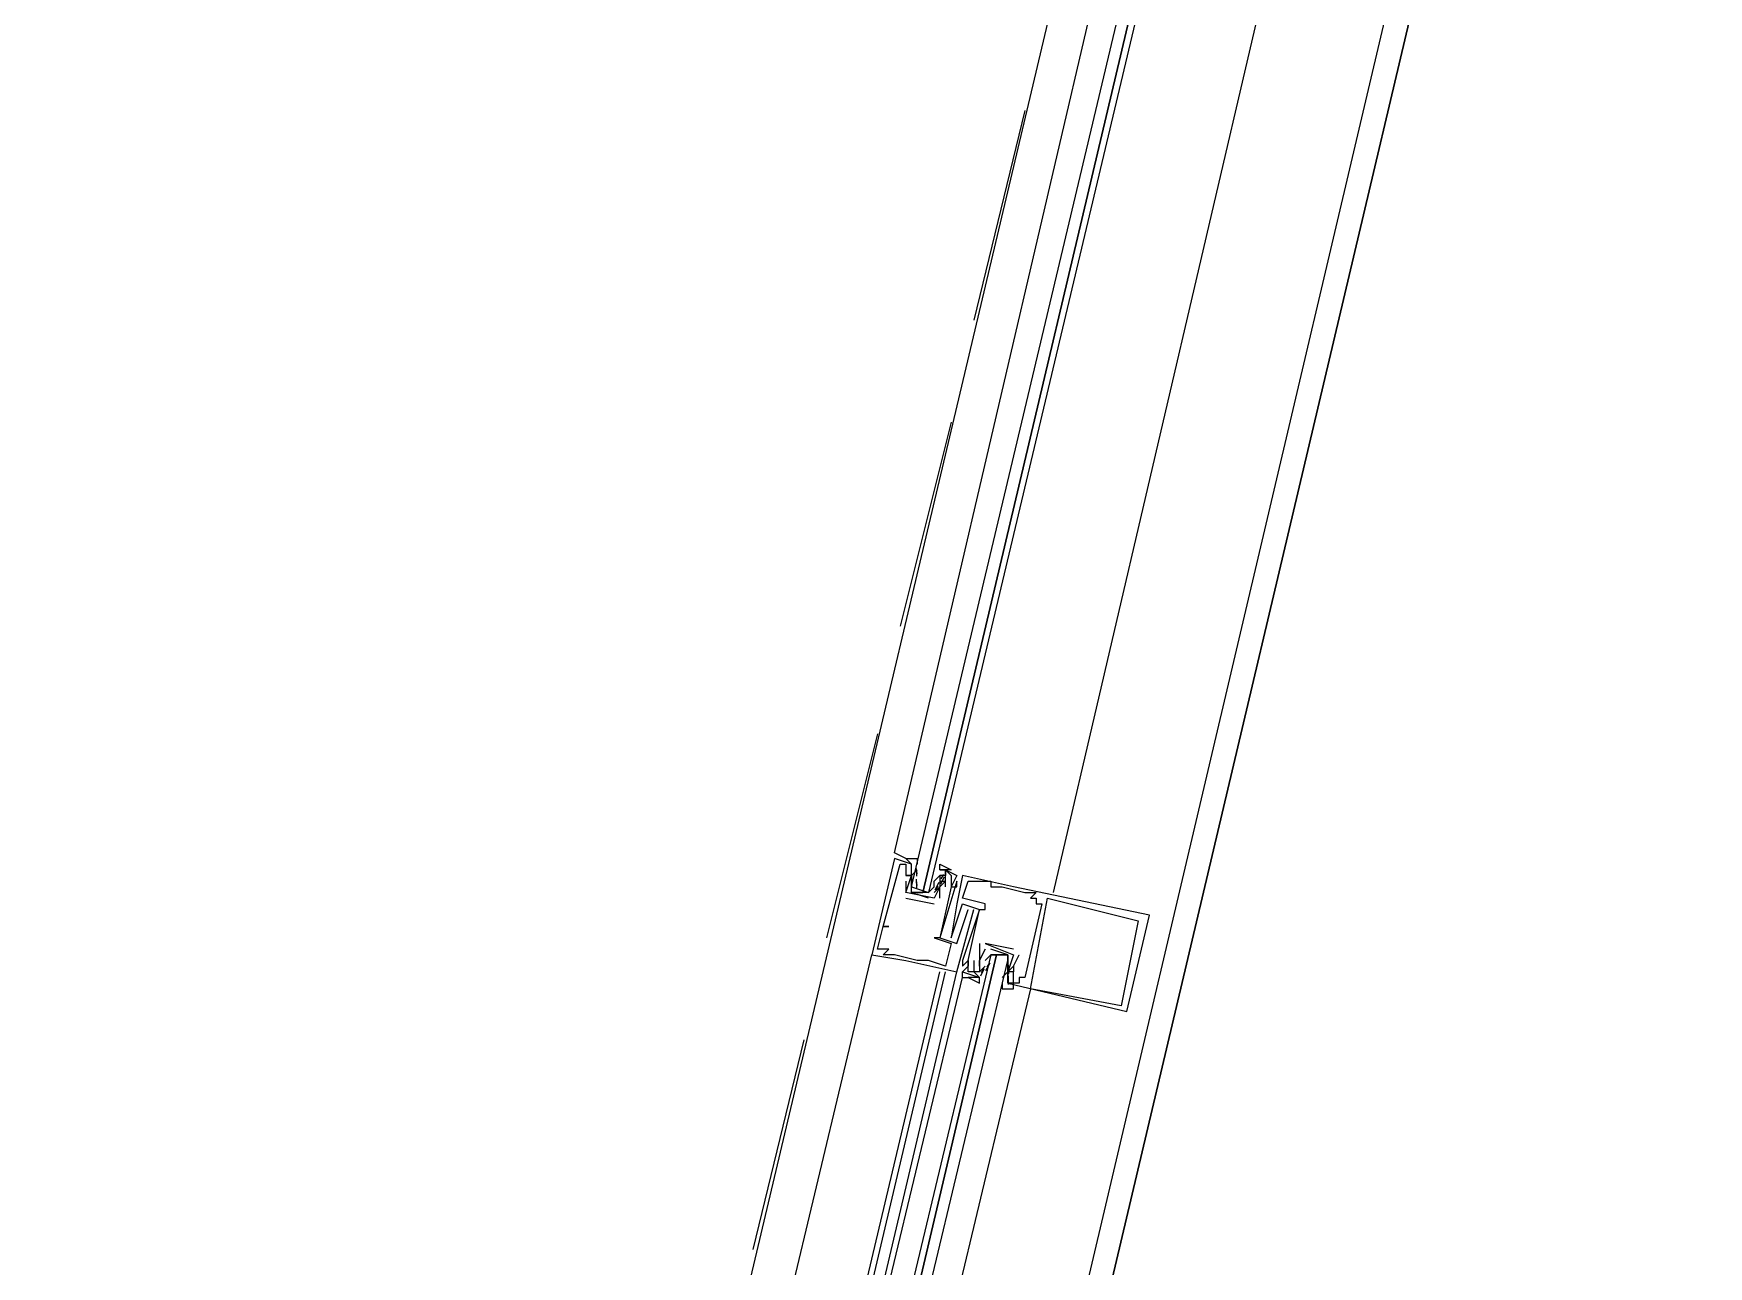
# Model space of a CAD drawing. Header units: feet. Extents: x -84 to 198, y -22 to 181.
# Drawn here: x 105.281 to 109.222, y 34.858 to 37.759 of the extents above; entities that cross this region are included whole.
import ezdxf

# ---------------------------------------------------------------- set-up
doc = ezdxf.new("R2010")
doc.units = ezdxf.units.FT
doc.layers.add('A-LINEA', color=7, linetype='CONTINUOUS')

msp = doc.modelspace()

# ---------------------------------------------------------------- linework, layer by layer
at = {"layer": 'A-LINEA'}
for p, q in [((109.12, 40.3378), (105.52, 25.0978)), ((108.24, 40.2044), (106.08, 31.0844)), ((108.9867, 40.0311), (106.84, 30.9111)), ((107.6133, 37.5778), (107.4933, 37.0844)), ((107.44, 36.8444), (107.32, 36.3644)), ((107.2667, 36.1111), (107.1467, 35.6311)), ((107.3467, 35.8044), (107.3067, 35.8178)), ((107.3067, 35.8178), (107.3067, 35.8178)), ((107.32, 35.8044), (107.32, 35.8044)), ((107.3333, 35.8044), (107.3333, 35.8044)), ((107.3467, 35.8044), (107.3467, 35.8044)), ((107.3467, 35.7911), (107.3467, 35.7911)), ((107.36, 35.7911), (107.3467, 35.7778)), ((107.3599, 35.7813), (107.3588, 35.7932)), ((107.3592, 35.776), (107.3589, 35.7943)), ((107.36, 35.7911), (107.36, 35.7911)), ((107.4133, 35.7911), (107.4133, 35.7911)), ((107.4267, 35.7911), (107.4267, 35.7911)), ((107.4267, 35.7911), (107.4267, 35.7911)), ((107.3333, 35.7778), (107.3333, 35.7778)), ((107.3333, 35.7778), (107.3333, 35.7778)), ((107.3333, 35.7644), (107.3333, 35.7644)), ((107.3467, 35.7778), (107.3467, 35.7778)), ((107.3467, 35.7778), (107.3467, 35.7778)), ((107.3467, 35.7644), (107.3467, 35.7644)), ((107.3591, 35.7489), (107.3586, 35.7692)), ((107.3599, 35.7546), (107.3588, 35.7665)), ((107.36, 35.7778), (107.36, 35.7778)), ((107.4, 35.7644), (107.4133, 35.7778)), ((107.4, 35.7644), (107.4, 35.7644)), ((107.4, 35.7511), (107.4, 35.7511)), ((107.4114, 35.7616), (107.4017, 35.7436)), ((107.4085, 35.7533), (107.4023, 35.7432)), ((107.4133, 35.7778), (107.4133, 35.7778)), ((107.4133, 35.7644), (107.4133, 35.7644)), ((107.4133, 35.7511), (107.4133, 35.7511)), ((107.4133, 35.7511), (107.4133, 35.7511)), ((107.4236, 35.7737), (107.4152, 35.7575)), ((107.4218, 35.78), (107.4156, 35.7698)), ((107.4267, 35.7644), (107.4267, 35.7644)), ((107.4267, 35.7511), (107.4267, 35.7511)), ((107.44, 35.7778), (107.44, 35.7778)), ((107.44, 35.7511), (107.44, 35.7511)), ((107.44, 35.7511), (107.44, 35.7511)), ((107.4533, 35.7778), (107.4533, 35.7778)), ((107.4533, 35.7644), (107.4533, 35.7644)), ((107.4533, 35.7511), (107.4533, 35.7511)), ((107.4667, 35.7778), (107.4667, 35.7778)), ((107.48, 35.7644), (107.48, 35.7644)), ((107.5333, 35.7644), (107.5333, 35.7644)), ((107.5333, 35.7511), (107.5333, 35.7511)), ((107.56, 35.7511), (107.56, 35.7511)), ((107.5867, 35.7511), (107.5867, 35.7511)), ((107.3333, 35.7378), (107.3333, 35.7378)), ((107.3333, 35.7378), (107.3333, 35.7378)), ((107.3333, 35.7244), (107.4, 35.7111)), ((107.3333, 35.7244), (107.3333, 35.7244)), ((107.3867, 35.7244), (107.3467, 35.7378)), ((107.36, 35.7378), (107.3733, 35.7378)), ((107.3867, 35.7378), (107.3867, 35.7378)), ((107.4, 35.7244), (107.4, 35.7244)), ((107.4, 35.7244), (107.4, 35.7244)), ((107.4, 35.7111), (107.4, 35.7111)), ((107.4133, 35.7244), (107.4133, 35.7244)), ((107.4533, 35.7111), (107.4533, 35.7111)), ((107.4667, 35.7244), (107.4667, 35.7244)), ((107.4667, 35.7111), (107.4667, 35.7111)), ((107.52, 35.7111), (107.52, 35.7111)), ((107.6133, 35.7378), (107.6133, 35.7378)), ((107.6267, 35.7244), (107.6267, 35.7244)), ((107.64, 35.7378), (107.64, 35.7378)), ((107.64, 35.7244), (107.64, 35.7244)), ((107.64, 35.7111), (107.64, 35.7111)), ((107.6533, 35.7111), (107.6533, 35.7111)), ((107.6667, 35.7244), (107.6667, 35.7244)), ((107.48, 35.6978), (107.48, 35.6978)), ((107.4933, 35.6978), (107.4933, 35.6978)), ((107.5067, 35.6978), (107.5067, 35.6978)), ((107.5067, 35.6978), (107.5067, 35.6978)), ((107.52, 35.6978), (107.52, 35.6978)), ((107.88, 35.6711), (107.88, 35.6711)), ((107.9067, 35.6844), (107.9067, 35.6844)), ((107.28, 35.6578), (107.28, 35.6578)), ((107.28, 35.6578), (107.28, 35.6578)), ((107.2933, 35.6578), (107.2933, 35.6578)), ((107.4, 35.6311), (107.4, 35.6311)), ((107.4133, 35.6311), (107.4133, 35.6311)), ((107.4133, 35.6311), (107.4133, 35.6311)), ((107.44, 35.6311), (107.44, 35.6311)), ((106.2667, 31.4578), (107.2533, 35.5911)), ((107.2533, 35.5911), (107.2533, 35.5911)), ((107.2667, 35.6044), (107.2667, 35.6044)), ((107.28, 35.6044), (107.28, 35.6044)), ((107.28, 35.5911), (107.28, 35.5911)), ((107.2933, 35.6044), (107.2933, 35.6044)), ((107.3067, 35.5911), (107.3067, 35.5911)), ((107.44, 35.6178), (107.44, 35.6178)), ((107.4533, 35.6178), (107.4533, 35.6178)), ((107.5067, 35.6178), (107.5067, 35.6178)), ((107.5867, 35.6044), (107.52, 35.6178)), ((107.52, 35.6178), (107.52, 35.6178)), ((107.52, 35.6178), (107.52, 35.6178)), ((107.52, 35.6044), (107.52, 35.6044)), ((107.52, 35.6044), (107.52, 35.6044)), ((107.5333, 35.5911), (107.5333, 35.5911)), ((107.5467, 35.5911), (107.56, 35.5911)), ((107.5867, 35.6044), (107.5867, 35.6044)), ((107.5867, 35.5911), (107.5867, 35.5911)), ((107.5867, 35.5644), (107.6, 35.5911)), ((107.5867, 35.5911), (107.5867, 35.5911)), ((107.6, 35.5911), (107.6, 35.5911)), ((106.44, 31.4311), (107.4133, 35.5511)), ((106.4533, 31.4178), (107.4267, 35.5511)), ((106.48, 31.4178), (107.4533, 35.5511)), ((107.3333, 35.5778), (107.3333, 35.5778)), ((107.36, 35.5778), (107.36, 35.5778)), ((107.3867, 35.5778), (107.3867, 35.5778)), ((107.4267, 35.5644), (107.4267, 35.5644)), ((107.4533, 35.5511), (107.4533, 35.5511)), ((107.4667, 35.5778), (107.4667, 35.5778)), ((107.4667, 35.5644), (107.4667, 35.5644)), ((107.4667, 35.5378), (107.4667, 35.5511)), ((107.4667, 35.5511), (107.4667, 35.5511)), ((107.4667, 35.5378), (107.4667, 35.5511)), ((107.4667, 35.5378), (107.4667, 35.5511)), ((107.48, 35.5778), (107.48, 35.5778)), ((107.48, 35.5778), (107.48, 35.5778)), ((107.48, 35.5644), (107.48, 35.5644)), ((107.48, 35.5511), (107.48, 35.5511)), ((107.4933, 35.5778), (107.4933, 35.5778)), ((107.4933, 35.5511), (107.4933, 35.5511)), ((107.5067, 35.5778), (107.5067, 35.5778)), ((107.5067, 35.5778), (107.5067, 35.5778)), ((107.5067, 35.5644), (107.5067, 35.5644)), ((107.5067, 35.5511), (107.52, 35.5644)), ((107.5067, 35.5511), (107.5067, 35.5511)), ((107.5097, 35.5419), (107.5181, 35.5581)), ((107.5115, 35.5489), (107.5177, 35.559)), ((107.52, 35.5778), (107.52, 35.5778)), ((107.52, 35.5644), (107.52, 35.5644)), ((107.522, 35.5539), (107.5316, 35.5719)), ((107.5248, 35.5622), (107.5311, 35.5724)), ((107.5733, 35.5511), (107.56, 35.5378)), ((107.56, 35.5511), (107.56, 35.5511)), ((107.5733, 35.5644), (107.5733, 35.5644)), ((107.5733, 35.5511), (107.5733, 35.5511)), ((107.5733, 35.5511), (107.5733, 35.5511)), ((107.5735, 35.5609), (107.5745, 35.549)), ((107.5735, 35.5476), (107.5745, 35.5357)), ((107.5742, 35.5667), (107.5748, 35.5463)), ((107.5867, 35.5644), (107.5867, 35.5644)), ((107.5867, 35.5644), (107.5867, 35.5644)), ((107.5867, 35.5511), (107.5867, 35.5511)), ((107.5867, 35.5511), (107.5867, 35.5511)), ((106.48, 31.4178), (107.4667, 35.5378)), ((107.6267, 35.5111), (106.64, 31.3778)), ((107.5067, 35.5378), (107.5067, 35.5378)), ((107.5733, 35.5378), (107.5733, 35.5378)), ((107.5733, 35.5244), (107.5733, 35.5244)), ((107.5741, 35.5396), (107.5744, 35.5213)), ((107.5867, 35.5244), (107.5867, 35.5244)), ((107.6, 35.5378), (107.6, 35.5378)), ((107.6, 35.5244), (107.6, 35.5244)), ((107.6133, 35.5378), (107.6133, 35.5378)), ((107.6267, 35.5111), (107.6267, 35.5111)), ((107.84, 35.4711), (107.84, 35.4711)), ((107.8533, 35.4578), (107.8533, 35.4578)), ((107.0933, 35.3911), (106.9733, 34.8978))]:
    msp.add_line(p, q, dxfattribs=at)
for points in [[(126.2667, 36.6311), (119.2267, 38.2978), (119.16, 37.9644), (109.12, 40.3378), (105.48, 24.9378), (96.3733, 27.2578), (96.2667, 26.7644), (92.6933, 27.6178), (92.1333, 25.2311), (89.6, 14.5378), (77.3867, 17.4311), (77.2267, 16.7778), (73.6667, 17.6178), (72.7067, 13.6044), (71.9067, 10.1778)], [(108.7067, 40.0978), (108.28, 38.3111), (107.68, 35.7378)], [(107.3333, 35.8178), (107.3333, 35.8178), (107.3067, 35.8311), (107.9067, 38.4044)], [(108.0133, 38.3778), (107.3867, 35.7378), (107.3733, 35.7378), (108, 38.3911), (107.3733, 35.7378), (107.36, 35.7378), (107.3467, 35.7378), (107.3467, 35.7511), (107.9733, 38.3911)], [(107.3333, 35.8178), (107.3333, 35.8178), (107.3067, 35.8311)], [(107.3333, 35.8178), (107.3333, 35.8178), (107.3067, 35.8311)], [(107.3067, 35.8178), (107.2533, 35.5911), (107.3333, 35.5778), (107.4533, 35.5511), (107.4933, 35.6978)], [(107.2667, 35.6044), (107.28, 35.6578), (107.2933, 35.6578), (107.28, 35.6578), (107.32, 35.8044), (107.3333, 35.8044), (107.3333, 35.7778), (107.3333, 35.7778)], [(107.4267, 35.7511), (107.4267, 35.7911), (107.44, 35.7778), (107.44, 35.7511), (107.44, 35.7511), (107.4133, 35.6311), (107.4, 35.6311), (107.44, 35.6178), (107.4267, 35.5644), (107.3867, 35.5778), (107.36, 35.5778), (107.3067, 35.5911), (107.28, 35.5911), (107.2933, 35.6044), (107.28, 35.6044), (107.2667, 35.6044)], [(107.3467, 35.7511), (107.3467, 35.7644), (107.3467, 35.7778), (107.3467, 35.7911), (107.3467, 35.8044), (107.3333, 35.8178), (107.36, 35.8178), (107.36, 35.8044)], [(107.4133, 35.7644), (107.4267, 35.7644), (107.4133, 35.7511), (107.4, 35.7244), (107.3333, 35.7378), (107.3467, 35.7778), (107.3333, 35.7778), (107.3467, 35.7778), (107.3467, 35.7911)], [(107.4133, 35.7911), (107.4133, 35.8044), (107.44, 35.7911), (107.4267, 35.7911), (107.4133, 35.7911), (107.4267, 35.7911), (107.4267, 35.7778), (107.4133, 35.7778), (107.4133, 35.7644), (107.4133, 35.7511), (107.4, 35.7378)], [(107.4133, 35.7911), (107.4267, 35.7911), (107.4533, 35.7778), (107.44, 35.7511), (107.4533, 35.7511), (107.4533, 35.7644), (107.4133, 35.6311), (107.4533, 35.6178), (107.48, 35.6978), (107.48, 35.6978)], [(107.3333, 35.7644), (107.3333, 35.7378), (107.3333, 35.7378)], [(107.3467, 35.7778), (107.3467, 35.7644), (107.3467, 35.7511), (107.3867, 35.7378), (107.4, 35.7511), (107.4, 35.7644)], [(107.4133, 35.7244), (107.4133, 35.7511), (107.4133, 35.7511)], [(107.5733, 35.5244), (107.8533, 35.4578), (107.9067, 35.6844), (107.5867, 35.7511), (107.4667, 35.7778), (107.4533, 35.7111), (107.44, 35.6311), (107.4667, 35.7111), (107.5067, 35.6978), (107.4667, 35.5778), (107.4667, 35.5644), (107.48, 35.5778), (107.48, 35.5644), (107.4667, 35.5511), (107.5067, 35.5378)], [(107.4933, 35.5778), (107.4933, 35.5511), (107.48, 35.5511), (107.48, 35.5778), (107.48, 35.5778), (107.5067, 35.6978), (107.52, 35.6978), (107.52, 35.7111), (107.4667, 35.7244), (107.48, 35.7644), (107.5333, 35.7644), (107.5333, 35.7511), (107.56, 35.7511), (107.6133, 35.7378), (107.64, 35.7378), (107.6267, 35.7244), (107.64, 35.7244), (107.64, 35.7111), (107.6533, 35.7111), (107.6133, 35.5378), (107.6, 35.5378), (107.6, 35.5244), (107.5867, 35.5244), (107.5867, 35.5511), (107.5867, 35.5511)], [(107.88, 35.6711), (107.84, 35.4711), (107.6267, 35.5111), (107.6667, 35.7244), (107.88, 35.6711)], [(106.5733, 31.3911), (107.5733, 35.5778), (107.5733, 35.5911), (107.56, 35.5911), (107.5467, 35.5911), (106.56, 31.3911), (107.5467, 35.5911), (107.5333, 35.5911), (106.5333, 31.4044)], [(107.52, 35.6044), (107.5067, 35.5778), (107.5067, 35.5644), (107.5067, 35.5511), (107.4933, 35.5511), (107.5067, 35.5378), (107.48, 35.5378), (107.5067, 35.5244), (107.5067, 35.5378)], [(107.5067, 35.6178), (107.5067, 35.5778), (107.5067, 35.5778)], [(107.5067, 35.5644), (107.5067, 35.5778), (107.52, 35.6044)], [(107.52, 35.6178), (107.5867, 35.5911), (107.5733, 35.5511)], [(107.52, 35.5778), (107.5333, 35.5911), (107.5733, 35.5911), (107.5733, 35.5644)], [(107.56, 35.5244), (107.56, 35.5111), (107.5867, 35.5111), (107.5867, 35.5244), (107.5733, 35.5244), (107.5733, 35.5378), (107.5733, 35.5511), (107.5733, 35.5644), (107.5733, 35.5911), (107.5333, 35.6044)], [(107.5733, 35.5511), (107.5867, 35.5644), (107.5867, 35.5511), (107.5733, 35.5511), (107.5733, 35.5378), (107.5733, 35.5378)], [(107.4667, 35.5378), (107.48, 35.5378), (107.48, 35.5378)], [(107.4667, 35.5378), (107.48, 35.5378), (107.48, 35.5378)], [(107.4667, 35.5378), (107.48, 35.5378), (107.48, 35.5378)]]:
    msp.add_lwpolyline(points, dxfattribs=at)

doc.saveas('drawing.dxf')
